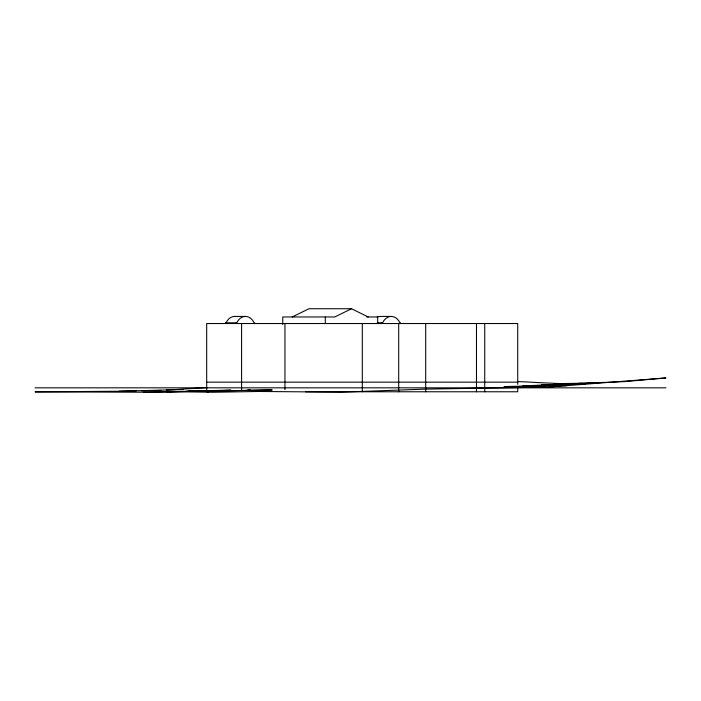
<?xml version="1.0" encoding="UTF-8"?>
<svg xmlns="http://www.w3.org/2000/svg" width="701" height="701" viewBox="0 0 701 701"><rect width="100%" height="100%" fill="white"/><g stroke="black" fill="none" stroke-linecap="round" stroke-linejoin="round"><path stroke-width="1.05" d="M292.221 316.966L308.948 308.738L351.499 308.738L368.218 316.966M351.499 308.738L334.78 316.966L282.757 316.966L282.757 324.572M166.312 390.098L207.636 387.583M169.081 391.649L213.525 392.262L258.371 391.473L341.746 392.148L424.806 389.143L548.392 387.075L665.95 377.935L624.845 381.598L541.759 384.954L603.465 382.422M185.695 391.324L230.752 390.054M247.952 389.554L250.099 389.493M585.274 384.034L522.937 385.752L543.319 385.313M143.582 392.262L272.225 389.922L146.518 392.218L35.05 391.877L118.855 391.237L183.452 389.554M166.128 391.771L207.619 390.878M210.887 390.808L230.541 390.387L188.665 391.149M548.69 385.191L563.709 384.867M118.855 391.237L136.09 390.904M141.479 390.808L160.871 390.431M582.014 383.254L560.257 383.578L537.939 382.597A1146.047 619.859 53.4 0 0 517.802 381.624M566.951 385.664L504.045 386.549L545.106 386.093M245.464 316.431L234.677 316.431A13.293 10.121 -90 0 0 226.037 322.802M391.272 316.431L380.485 316.431A13.293 10.121 -90 0 0 377.103 317.194M366.772 316.966L377.69 316.966L377.69 323.529M377.243 322.802L382.632 322.802A13.293 10.121 90 0 1 399.903 322.802L400.499 322.802L400.499 323.529M206.69 382.168L517.724 382.168M35.05 387.828L665.95 387.828M206.69 391.771L208.872 391.771M305.531 391.771L517.724 391.771L517.724 387.504M517.724 384.306L517.724 323.529L206.69 323.529L206.69 390.711M484.733 323.529L484.733 391.771M476.47 323.529L476.47 391.771M425.7 323.529L425.7 391.771M398.703 323.529L398.703 391.771M382.036 322.802L382.036 323.529M362.312 323.529L362.312 391.771M325.308 316.966L325.308 323.529M284.948 323.529L284.948 389.642M254.691 323.529L254.691 322.802L254.095 322.802A13.293 10.121 90 0 0 236.824 322.802L225.442 322.802L225.442 323.529M241.591 323.529L241.591 390.711M236.228 322.802L236.228 323.529"/></g></svg>
